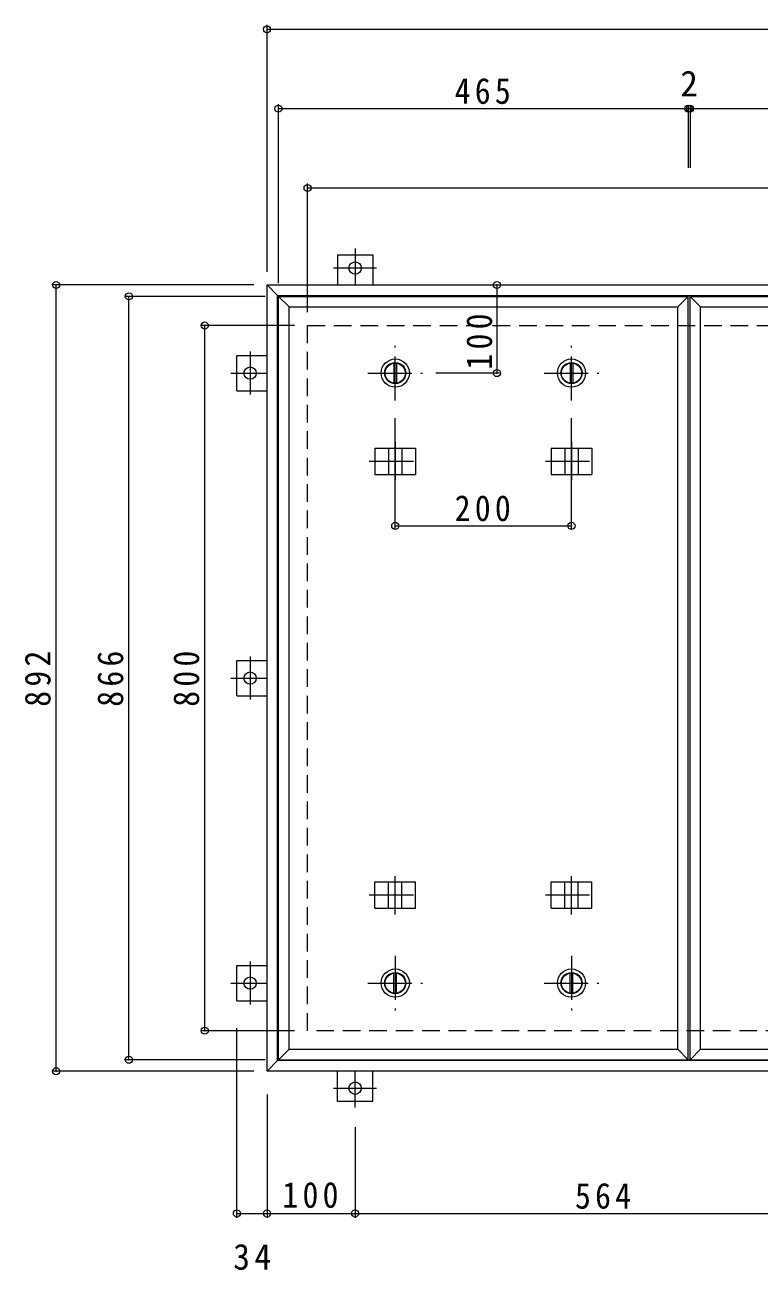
# Model space of a CAD drawing. Units: millimetres at full size, sheet at 1:10. Extents: x -2570 to 2371, y -1962 to 1185.
# Drawn here: x -2366 to -1533, y -258 to 1155 of the extents above; entities that cross this region are included whole.
import ezdxf
from ezdxf.enums import TextEntityAlignment as Align

# ---------------------------------------------------------------- set-up
doc = ezdxf.new("R2010")
doc.units = ezdxf.units.MM
doc.header["$LTSCALE"] = 10
doc.header["$PDMODE"] = 32
doc.header["$PDSIZE"] = 8
doc.linetypes.add('CHAIN1', pattern=[8, 5, -1, 1, -1])
doc.linetypes.add('DASHED2', pattern=[3, 2, -1])
for name, color, linetype, lineweight in [('0-1_躯体', 2, 'DASHED2', 9), ('0-2_仕上', 4, 'Continuous', 9), ('0-3_建具', 4, 'Continuous', 9), ('0-C', 2, 'Continuous', 9), ('0-E', 3, 'Continuous', 9), ('0-F', 7, 'Continuous', 9)]:
    doc.layers.add(name, color=color, linetype=linetype, lineweight=lineweight)
doc.styles.add('ＭＳ ゴシック', font='')
doc.styles.get('ＭＳ ゴシック').set_extended_font_data('MS Gothic')

msp = doc.modelspace()

# ---------------------------------------------------------------- linework, layer by layer
at = {"layer": '0-1_躯体'}
for p, q in [((-2045.05, 813.77), (-245.05, 813.77)), ((-2045.05, 13.77), (-2045.05, 813.77)), ((-245.05, 13.77), (-2045.05, 13.77))]:
    msp.add_line(p, q, dxfattribs=at)
at = {"layer": '0-2_仕上'}
for p, q in [((-2078.05, -19.23), (-2078.05, 846.77)), ((-2066.05, -7.23), (-2066.05, 834.77)), ((-1625.05, -7.23), (-1625.05, 834.77)), ((-1613.05, -19.23), (-1613.05, 846.77)), ((-1611.05, -19.23), (-1611.05, 846.77)), ((-1599.05, -7.23), (-1599.05, 834.77))]:
    msp.add_line(p, q, dxfattribs=at)
for points in [[(-2066.05, 834.77), (-2078.05, 846.77), (-1613.05, 846.77)], [(-2066.05, 834.77), (-1625.05, 834.77), (-1613.05, 846.77)], [(-1599.05, 834.77), (-1611.05, 846.77), (-1146.05, 846.77)], [(-1599.05, 834.77), (-1158.05, 834.77), (-1146.05, 846.77)], [(-2066.05, -7.23), (-2078.05, -19.23), (-1613.05, -19.23)], [(-2066.05, -7.23), (-1625.05, -7.23), (-1613.05, -19.23)], [(-1599.05, -7.23), (-1611.05, -19.23), (-1146.05, -19.23)], [(-1599.05, -7.23), (-1158.05, -7.23), (-1146.05, -19.23)]]:
    msp.add_lwpolyline(points, dxfattribs=at)
at = {"layer": '0-3_建具', "color": 2}
for p, q in [((-2091.05, 859.77), (-2079.05, 847.77)), ((-2091.05, 859.77), (-199.05, 859.77)), ((-2091.05, -32.23), (-2091.05, 859.77)), ((-2079.05, 847.77), (-211.05, 847.77)), ((-2079.05, -20.23), (-2079.05, 847.77)), ((-2079.05, -20.23), (-2091.05, -32.23)), ((-211.05, -20.23), (-2079.05, -20.23)), ((-199.05, -32.23), (-2091.05, -32.23))]:
    msp.add_line(p, q, dxfattribs=at)
at = {"layer": '0-3_建具', "linetype": 'CHAIN1'}
for p, q in [((-1945.55, 681.89), (-1945.55, 638.65)), ((-1745.55, 681.89), (-1745.55, 638.65)), ((-1974.96, 659.77), (-1916.14, 659.77)), ((-1774.96, 659.77), (-1716.14, 659.77)), ((-1945.55, 145.65), (-1945.55, 188.89)), ((-1745.55, 145.65), (-1745.55, 188.89)), ((-1974.96, 167.77), (-1916.14, 167.77)), ((-1774.96, 167.77), (-1716.14, 167.77))]:
    msp.add_line(p, q, dxfattribs=at)
at = {"layer": '0-3_建具'}
for p, q in [((-1968.64, 674.77), (-1968.64, 644.77)), ((-1968.64, 674.77), (-1922.46, 674.77)), ((-1953.05, 674.77), (-1953.05, 644.77)), ((-1938.05, 674.77), (-1938.05, 644.77)), ((-1922.46, 674.77), (-1922.46, 644.77)), ((-1768.64, 674.77), (-1768.64, 644.77)), ((-1768.64, 674.77), (-1722.46, 674.77)), ((-1753.05, 674.77), (-1753.05, 644.77)), ((-1738.05, 674.77), (-1738.05, 644.77)), ((-1722.46, 674.77), (-1722.46, 644.77)), ((-1968.64, 644.77), (-1922.46, 644.77)), ((-1768.64, 644.77), (-1722.46, 644.77)), ((-1968.64, 152.77), (-1968.64, 182.77)), ((-1968.64, 182.77), (-1922.46, 182.77)), ((-1953.05, 152.77), (-1953.05, 182.77)), ((-1938.05, 152.77), (-1938.05, 182.77)), ((-1922.46, 152.77), (-1922.46, 182.77)), ((-1768.64, 152.77), (-1768.64, 182.77)), ((-1768.64, 182.77), (-1722.46, 182.77)), ((-1753.05, 152.77), (-1753.05, 182.77)), ((-1738.05, 152.77), (-1738.05, 182.77)), ((-1722.46, 152.77), (-1722.46, 182.77)), ((-1968.64, 152.77), (-1922.46, 152.77)), ((-1768.64, 152.77), (-1722.46, 152.77))]:
    msp.add_line(p, q, dxfattribs=at)
at = {"layer": '0-C', "linetype": 'CHAIN1'}
for p, q in [((-1945.55, 728.77), (-1945.55, 790.77)), ((-1745.55, 728.77), (-1745.55, 790.77)), ((-1976.55, 759.77), (-1914.55, 759.77)), ((-1776.55, 759.77), (-1714.55, 759.77)), ((-1945.55, 98.77), (-1945.55, 36.77)), ((-1745.55, 98.77), (-1745.55, 36.77)), ((-1976.55, 67.77), (-1914.55, 67.77)), ((-1776.55, 67.77), (-1714.55, 67.77))]:
    msp.add_line(p, q, dxfattribs=at)
at = {"layer": '0-C'}
for p, q in [((-1947.05, 771.17), (-1947.05, 748.37)), ((-1944.05, 771.17), (-1944.05, 748.37)), ((-1747.05, 771.17), (-1747.05, 748.37)), ((-1744.05, 771.17), (-1744.05, 748.37)), ((-1947.05, 56.37), (-1947.05, 79.17)), ((-1944.05, 56.37), (-1944.05, 79.17)), ((-1747.05, 56.37), (-1747.05, 79.17)), ((-1744.05, 56.37), (-1744.05, 79.17))]:
    msp.add_line(p, q, dxfattribs=at)
for centre, radius in [((-1945.55, 759.77), 16), ((-1945.55, 759.77), 12), ((-1945.55, 759.77), 11.5), ((-1745.55, 759.77), 16), ((-1745.55, 759.77), 12), ((-1745.55, 759.77), 11.5), ((-1945.55, 67.77), 16), ((-1945.55, 67.77), 12), ((-1945.55, 67.77), 11.5), ((-1745.55, 67.77), 16), ((-1745.55, 67.77), 12), ((-1745.55, 67.77), 11.5)]:
    msp.add_circle(centre, radius, dxfattribs=at)
at = {"layer": '0-E'}
for p, q in [((-2011.05, 893.97), (-1971.05, 893.97)), ((-2011.05, 893.97), (-2011.05, 859.77)), ((-1971.05, 893.97), (-1971.05, 859.77)), ((-2125.25, 739.77), (-2125.25, 779.77)), ((-2125.25, 779.77), (-2091.05, 779.77)), ((-2125.25, 739.77), (-2091.05, 739.77)), ((-2125.25, 393.77), (-2125.25, 433.77)), ((-2125.25, 433.77), (-2091.05, 433.77)), ((-2125.25, 393.77), (-2091.05, 393.77)), ((-2125.25, 47.77), (-2125.25, 87.77)), ((-2125.25, 87.77), (-2091.05, 87.77)), ((-2125.25, 47.77), (-2091.05, 47.77)), ((-2011.05, -66.43), (-2011.05, -32.23)), ((-1971.05, -66.43), (-1971.05, -32.23)), ((-1971.05, -66.43), (-2011.05, -66.43))]:
    msp.add_line(p, q, dxfattribs=at)
at = {"layer": '0-E', "linetype": 'CHAIN1'}
for p, q in [((-1991.05, 900.94), (-1991.05, 859.77)), ((-1966.67, 878.97), (-2015.43, 878.97)), ((-2110.25, 784.15), (-2110.25, 735.39)), ((-2132.22, 759.77), (-2091.05, 759.77)), ((-2110.25, 438.15), (-2110.25, 389.39)), ((-2132.22, 413.77), (-2091.05, 413.77)), ((-2110.25, 92.15), (-2110.25, 43.39)), ((-2132.22, 67.77), (-2091.05, 67.77)), ((-1991.05, -73.4), (-1991.05, -32.23)), ((-2015.43, -51.43), (-1966.67, -51.43))]:
    msp.add_line(p, q, dxfattribs=at)
at = {"layer": '0-E'}
for centre in [(-1991.05, 878.97), (-2110.25, 759.77), (-2110.25, 413.77), (-2110.25, 67.77), (-1991.05, -51.43)]:
    msp.add_circle(centre, 7, dxfattribs=at)
at = {"layer": '0-F'}
for p, q in [((-2091.05, 874.77), (-2091.05, 1154.77)), ((-2091.05, 1149.77), (-199.05, 1149.77)), ((-2078.05, 861.77), (-2078.05, 1064.77)), ((-2078.05, 1059.77), (-1613.05, 1059.77)), ((-1613.05, 1062.77), (-1613.05, 992.45)), ((-1613.05, 1059.77), (-1611.05, 1059.77)), ((-1611.05, 1062.77), (-1611.05, 992.45)), ((-1611.05, 1059.77), (-1146.05, 1059.77)), ((-2045.05, 828.77), (-2045.05, 974.77)), ((-2045.05, 969.77), (-245.05, 969.77)), ((-2106.05, 859.77), (-2335.31, 859.77)), ((-2330.31, -32.23), (-2330.31, 859.77)), ((-1830.2, 859.77), (-1830.2, 759.77)), ((-2093.05, 846.77), (-2252.84, 846.77)), ((-2247.84, -19.23), (-2247.84, 846.77)), ((-2060.05, 813.77), (-2166.67, 813.77)), ((-2161.67, 13.77), (-2161.67, 813.77)), ((-1827.2, 759.77), (-1899.37, 759.77)), ((-1945.55, 583.47), (-1945.55, 708.77)), ((-1745.55, 583.47), (-1745.55, 708.77)), ((-1945.55, 586.47), (-1745.55, 586.47)), ((-2125.25, -198.6), (-2125.25, 16.56)), ((-2060.05, 13.77), (-2166.67, 13.77)), ((-2093.05, -19.23), (-2252.84, -19.23)), ((-2106.05, -32.23), (-2335.31, -32.23)), ((-2091.05, -58.44), (-2091.05, -198.6)), ((-1991.05, -95.74), (-1991.05, -198.6)), ((-2125.25, -193.6), (-2091.05, -193.6)), ((-2091.05, -193.6), (-1991.05, -193.6)), ((-1991.05, -193.6), (-1427.05, -193.6))]:
    msp.add_line(p, q, dxfattribs=at)
for p in [(-2091.05, 1149.77), (-2078.05, 1059.77), (-1613.05, 1059.77), (-1611.05, 1059.77), (-2045.05, 969.77), (-2330.31, 859.77), (-1830.2, 859.77), (-2247.84, 846.77), (-2161.67, 813.77), (-1830.2, 759.77), (-1945.55, 586.47), (-1745.55, 586.47), (-2161.67, 13.77), (-2330.31, -32.23), (-2247.84, -19.23), (-2125.25, -193.6), (-2091.05, -193.6), (-1991.05, -193.6)]:
    msp.add_point(p, dxfattribs=at)

# ---------------------------------------------------------------- texts
at = {"layer": '0-F', "color": 2, "style": 'ＭＳ ゴシック'}
msp.add_text('2', height=29.33, dxfattribs=at).set_placement((-1622.05, 1064.77), align=Align.BOTTOM_LEFT)
at = {"layer": '0-F', "color": 2, "char_height": 29.33, "attachment_point": 7, "style": 'ＭＳ ゴシック'}
for s, insert in [('\\T1.27;\\W0.9;465', (-1878.05, 1064.77)), ('\\T1.27;\\W0.9;200', (-1878.05, 591.47)), ('\\T1.27;\\W0.9;100', (-2073.55, -187.6)), ('\\T1.27;\\W0.9;564', (-1741.55, -188.6)), ('\\T1.27;\\W0.95;34', (-2129.4, -257.82))]:
    msp.add_mtext(s, dxfattribs=dict(at, insert=insert))
at = {"layer": '0-F', "color": 2, "char_height": 29.33, "attachment_point": 7, "rotation": 90, "style": 'ＭＳ ゴシック'}
for s, insert in [('\\T1.27;\\W0.9;100', (-1835.2, 763.78)), ('\\T1.27;\\W0.9;892', (-2336.31, 381.27)), ('\\T1.27;\\W0.9;866', (-2253.84, 381.27)), ('\\T1.27;\\W0.9;800', (-2167.67, 381.27))]:
    msp.add_mtext(s, dxfattribs=dict(at, insert=insert))

doc.saveas('drawing.dxf')
